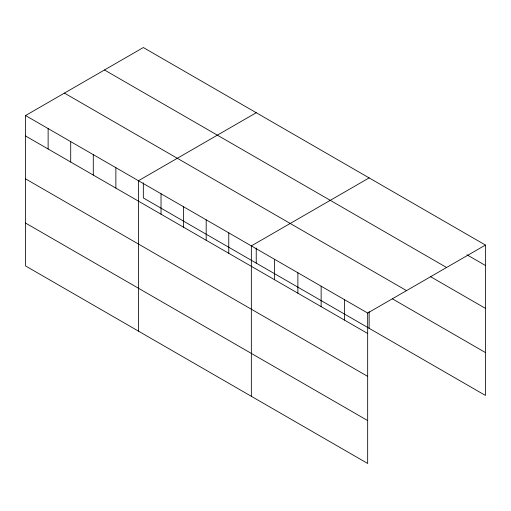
<?xml version="1.0" encoding="UTF-8"?>
<svg xmlns="http://www.w3.org/2000/svg" width="511" height="511" viewBox="0 0 511 511"><rect width="100%" height="100%" fill="white"/><g stroke="black" fill="none" stroke-linecap="round" stroke-linejoin="round"><path stroke-width="0.77" d="M25.55 115.543L367.665 313.058L367.665 463.464L25.55 265.944L25.55 115.543L143.336 47.536L485.45 245.056L485.45 395.457L143.336 197.942L143.336 182.849M256.235 112.72L138.449 180.722L138.449 331.122M369.134 177.898L251.342 245.906L251.342 396.306M367.665 313.058L485.45 245.056M466.977 254.817L485.45 265.484M104.468 69.981L446.582 267.496M430.709 276.77L485.45 308.376M64.418 93.104L406.532 290.618M392.397 298.839L485.45 352.564M25.55 135.971L367.665 333.491M25.55 178.863L367.665 376.377M25.55 223.052L367.665 420.572M369.134 311.621L369.134 328.305M344.401 299.631L344.401 320.058M321.138 286.198L321.138 306.626M297.875 272.765L297.875 293.193M274.611 259.333L274.611 279.766M256.235 248.033L256.235 263.12M228.768 232.869L228.768 253.296M206.189 219.832L206.189 240.259M183.609 206.795L183.609 227.223M161.029 193.758L161.029 214.186M115.869 167.685L115.869 188.118M93.289 154.648L93.289 175.081M70.71 141.617L70.71 162.044M48.13 128.58L48.13 149.008"/></g></svg>
